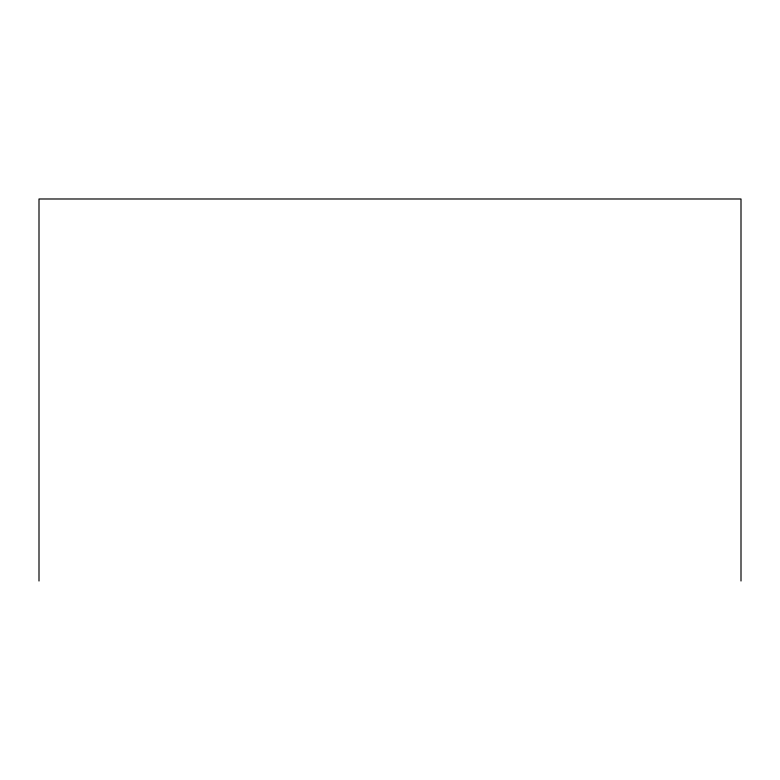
<?xml version="1.0" encoding="UTF-8"?>
<svg xmlns="http://www.w3.org/2000/svg" width="780" height="780" viewBox="0 0 780 780"><rect width="100%" height="100%" fill="white"/><g stroke="black" fill="none" stroke-linecap="round" stroke-linejoin="round"><path stroke-width="1.17" d="M741 581.012L741 198.988L39 198.988L39 581.012"/></g></svg>
